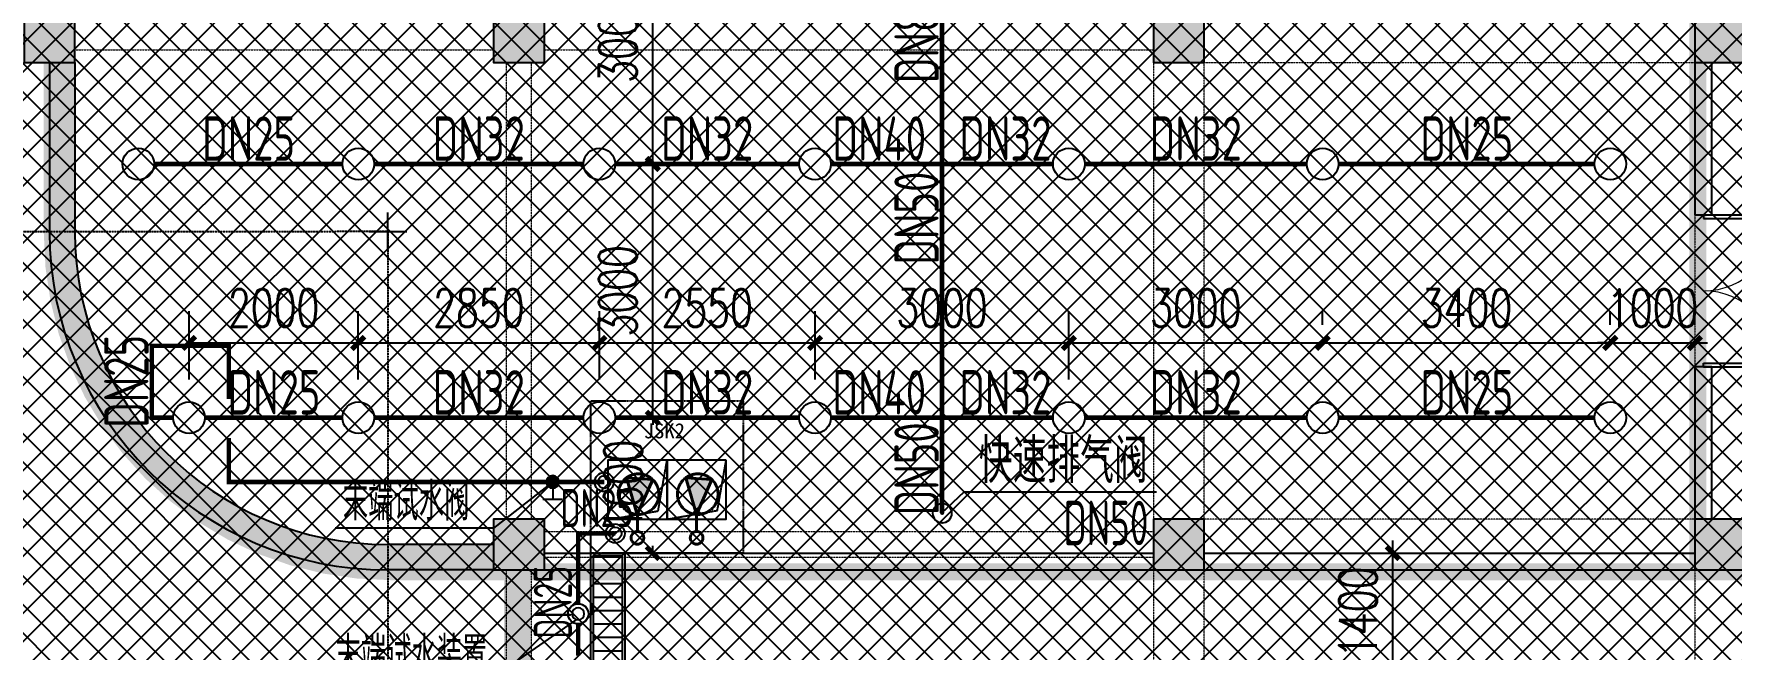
# Model space of a CAD drawing. Extents: x 6824721 to 16538177, y 2478193 to 6665639.
# Drawn here: x 8702831 to 8722892, y 2743466 to 2750739 of the extents above; entities that cross this region are included whole.
import ezdxf

# ---------------------------------------------------------------- set-up
doc = ezdxf.new("R2010")
doc.units = 0
doc.header["$LTSCALE"] = 10
doc.linetypes.add('DASH', pattern=[0.35, 0.25, -0.1])
doc.linetypes.add('排水', pattern=[1.1, 1, -0.1])
for name, color, linetype in [('0-wo', 8, 'Continuous'), ('0-绿', 3, 'Continuous'), ('03小品', 2, 'Continuous'), ('PUB_HATCH', 8, 'Continuous'), ('S-梁-虚线', 4, 'DASH'), ('W-DIM_喷淋', 3, 'Continuous'), ('W-EQUIP_喷头', 7, 'Continuous'), ('W-PIPE-喷淋中', 6, 'Continuous'), ('W-TEXT_喷淋', 7, 'Continuous'), ('W-TWT_DIM', 3, 'Continuous'), ('W-TWT_LEAD', 3, 'Continuous'), ('W-VALVE_喷淋', 7, 'Continuous'), ('W-VALVE_废水', 7, 'Continuous'), ('WALL', 9, 'Continuous'), ('集水坑', 4, 'Continuous')]:
    doc.layers.add(name, color=color, linetype=linetype)
doc.layers.add('GPS-污水', color=2, linetype='排水', lineweight=40)
doc.layers.add('钢梁', color=141, linetype='Continuous', lineweight=18)
doc.styles.add('8B2_02', font='tssdeng.shx', dxfattribs={"width": 0.7, "bigfont": 'TSSDCHN.shx'})
doc.styles.add('_TCH_DIM_T3', font='SIMPLEX', dxfattribs={"width": 0.7058823529411765, "bigfont": 'GBCBIG'})
doc.styles.add('_TWT_PIPEDN', font='TSSDENG', dxfattribs={"width": 0.8, "height": 3.5, "bigfont": 'TSSDCHN'})
doc.styles.add('_TWT_SERIAL', font='TSSDENG', dxfattribs={"width": 0.8, "height": 3.5, "bigfont": 'TSSDCHN'})
doc.styles.get("Standard").update_dxf_attribs({"font": 'TSSDENG.shx', "width": 0.7, "bigfont": 'TSSDCHN.shx'})
doc.styles.add('黑体', font='simhei.ttf', dxfattribs={"width": 0.65})
doc.dimstyles.new('_TWT_ARCH&&150', dxfattribs={"dimtxt": 446.25, "dimasz": 150, "dimexe": 375, "dimexo": 450, "dimgap": 189.375, "dimtad": 1, "dimdec": 0, "dimzin": 0, "dimdsep": 46, "dimtxsty": '_TCH_DIM_T3', "dimblk": 'ARCHTICK', "dimcen": 0.09, "dimclrt": 7, "dimazin": 2, "dimtfac": 1, "dimtdec": 0, "dimtix": 1, "dimtmove": 2, "dimatfit": 3, "dimfxl": 0, "dimtolj": 1, "dimtzin": 0, "dimarcsym": 0})

# ---------------------------------------------------------------- blocks, each defined once
blk = doc.blocks.new('_FZH')
blk.add_lwpolyline([(-0.5, -0.5), (0.5, -0.5), (0.5, 0.5), (-0.5, 0.5)], close=True)
at = {"layer": 'PUB_HATCH'}
blk.add_solid([(-0.5, -0.5), (0.5, -0.5), (-0.5, 0.5), (0.5, 0.5)], dxfattribs=at)
blk = doc.blocks.new('$DorLib2D$00000002')
for p, q in [((-0.5, -5.684341886080802e-17), (-0.5000000000000007, 0.4875)), ((-0.4750000000000007, 0.4875), (-0.5000000000000007, 0.4875)), ((-0.475, -2.842170943040401e-17), (-0.4750000000000007, 0.4875)), ((0.475, -2.842170943040401e-17), (0.4750000000000007, 0.4875)), ((0.4750000000000007, 0.4875), (0.5000000000000007, 0.4875)), ((0.5, -5.684341886080802e-17), (0.5000000000000007, 0.4875)), ((-0.5, -5.684341886080802e-17), (-0.475, -2.842170943040401e-17)), ((0.5, -5.684341886080802e-17), (0.475, -2.842170943040401e-17))]:
    blk.add_line(p, q)
at = {"lineweight": 13}
for centre, start, end in [((-0.4875, -4.263256414560601e-17), 0, 88.53071641864632), ((0.4875, -4.263256414560601e-17), 91.4692835813537, 180)]:
    blk.add_arc(centre, 0.4875, start, end, dxfattribs=at)
blk = doc.blocks.new('$DorLib2D$00000213')
at = {"color": 0, "linetype": 'DASH', "const_width": 0.02}
blk.add_lwpolyline([(0.5, 3.552713678800501e-15), (-0.5, 3.552713678800501e-15)], dxfattribs=at)
blk = doc.blocks.new('$SB01_1')
h = blk.add_hatch(color=256)
h.dxf.hatch_style = 1
h.paths.add_polyline_path([(-0.3812676638073071, -0.3234732887503924), (0.4999999999998863, 0), (-0.3812676638073071, 0.3234732887503924)])
h.paths.add_polyline_path([(-0.0001048387097739578, -8.064516123340582e-06), (0.002330645161237044, -8.064516123340582e-06), (0.002330645161237044, 0.001008064516099694), (-0.0001048387097739578, 0.001008064516099694)], flags=24)
h.paths.add_polyline_path([(-0.0001370967742673201, -0.001674731182674805), (0.002620967741847835, -0.001674731182674805), (0.002620967741847835, -0.0006586021504517703), (-0.0001370967742673201, -0.0006586021504517703)], flags=24)
h.paths.add_polyline_path([(-0.0001693548388175259, -0.003341397849681016), (0.002653225806398041, -0.003341397849681016), (0.002653225806398041, -0.002325268817230608), (-0.0001693548388175259, -0.002325268817230608)], flags=24)
for p, q in [((0.4999999999998863, 0), (-0.3812676638073071, 0.3234732887503924)), ((-0.3812676638073071, 0.3234732887503924), (-0.3812676638073071, -0.3234732887503924)), ((0.4999999999998863, 0), (-0.3812676638073071, -0.3234732887503924))]:
    blk.add_line(p, q)
blk.add_circle((-1.13686837721616e-13, 0), 0.5)
at = {"flags": 1}
for tag, p in [('UNIT', (-1.13686837721616e-13, 0)), ('SPEC', (-1.13686837721616e-13, -0.001666666666551464)), ('WHAT', (-1.13686837721616e-13, -0.003333333333330302))]:
    blk.add_attdef(tag, p, '', height=0.001, dxfattribs=at)
blk = doc.blocks.new('42pk')
at = {"layer": '03小品'}
h = blk.add_hatch(dxfattribs=at)
h.set_pattern_fill('ANSI31', color=8, scale=100, angle=494.9999999999999, style=0)
h.set_pattern_definition([(180, (-355804.5326066947, 3729442.733768995), (-9.646422099942684e-14, -158.75), [])])
h.paths.add_polyline_path([(410971.3867365143, 636504.761324188), (411311.3865617666, 636504.7613247798), (411311.3865621107, 644344.761325259), (410971.3865187669, 644344.7613231142)])
at = {"layer": '03小品', "color": 8}
blk.add_lwpolyline([(411341.3865187631, 642841.7482652422), (411341.3866274703, 636474.761324188), (410941.3866274703, 636474.761324188), (410941.3865187687, 644374.7613241866), (411341.3865187687, 644374.7613241866), (411341.3865187631, 642841.7482652422)], dxfattribs=at)
blk.add_lwpolyline([(411311.3865187612, 642841.7482652422), (411311.3866274685, 636504.761324188), (410971.3866274685, 636504.761324188), (410971.3865187669, 644344.7613241866), (411311.3865187669, 644344.7613241866)], close=True, dxfattribs=at)
at = {"layer": 'GPS-污水', "color": 8, "linetype": '排水'}
for p, q in [((411491.3865187707, 644629.6174462477), (411491.3865187707, 644831.394745575)), ((412191.3865187707, 644629.6174462477), (412191.3865187707, 644831.394745575))]:
    blk.add_line(p, q, dxfattribs=at)
for centre in [(411491.3865187707, 644554.6174462477), (412191.3865187707, 644554.6174462477)]:
    blk.add_circle(centre, 75, dxfattribs=at)
at = {"layer": '集水坑', "color": 8, "linetype": 'DASH', "ltscale": 0.5}
blk.add_lwpolyline([(410941.3865187707, 646174.6174462477), (412741.3865187707, 646174.6174462477), (412741.3865187707, 644374.6174462477), (410941.3865187707, 644374.6174462477)], close=True, dxfattribs=at)
at = {"layer": '集水坑', "color": 8, "linetype": 'Continuous', "ltscale": 0.5}
for points in [[(411841.3865187707, 645474.6174462473), (411141.3865187707, 645474.6174462468), (411141.3865187716, 644774.6174462468), (411841.3865187707, 644774.6174462473)], [(412541.3865187698, 645474.6174462482), (411841.3865187698, 645474.6174462477), (411841.3865187707, 644774.6174462477), (412541.3865187698, 644774.6174462482)]]:
    blk.add_lwpolyline(points, close=True, dxfattribs=at)
at = {"layer": '集水坑', "color": 8, "linetype": 'DASH', "ltscale": 0.5}
for points in [[(411141.3865187716, 644768.5857539652), (411737.1989681598, 644872.7733045745), (411841.3865187707, 645468.5857539657)], [(411841.3865187707, 644774.6174462477), (412437.1989681589, 644878.8049968571), (412541.3865187698, 645474.6174462482)]]:
    blk.add_lwpolyline(points, dxfattribs=at)
at = {"layer": 'GPS-污水', "color": 8, "linetype": '排水', "xscale": -480.0000000000002, "yscale": 480.0000000000002, "zscale": 480.0000000000002, "rotation": 86.25353747292927}
for p in [(411504.8833988848, 645070.8818558322, 0.02863582927995084), (412204.8833988848, 645070.8818558322, 0.02863582927995084)]:
    blk.add_blockref('$SB01_1', p, dxfattribs=at)
at = {"layer": '0-绿', "color": 8, "linetype": 'DASH', "style": '黑体'}
blk.add_text('JSK2', height=179.2, dxfattribs=at).set_placement((411566.1954389109, 645730.561352361, -2.174042054623494e-06))
blk = doc.blocks.new('jkytk')
at = {"layer": 'WALL', "color": 1, "const_width": 200}
blk.add_lwpolyline([(8417163.807507895, 2796726.513839816), (8417163.807507895, 2780576.513839814), (8413213.80755084, 2780576.513839814), (8413213.80755084, 2783126.513839809), (8411313.811280185, 2783126.514240887), (8411313.811280182, 2765426.513839815), (8417113.807543818, 2765426.513839814), (8417113.807543818, 2753026.51383886), (8434038.807554757, 2753026.513837449), (8434013.807543227, 2802401.513839754), (8425838.807507921, 2802401.513854845), (8425838.807507921, 2801651.513839755), (8417163.807507895, 2801651.513839755), (8417163.807507895, 2796726.513839816)], dxfattribs=at)
blk.add_lwpolyline([(8466188.807509186, 2792334.297433171), (8461188.807517776, 2792326.513839876), (8461188.807517776, 2792326.513839884), (8434038.807561792, 2792326.51383789), (8434038.807572218, 2753026.513839531), (8434038.807554757, 2753026.513837449), (8434038.807554757, 2759126.513837794), (8434038.807554757, 2759126.513837622), (8434038.807554757, 2753026.513837622), (8403213.807553735, 2753026.513839876), (8403213.807553736, 2744026.513839876), (8403213.807553736, 2744026.513839876), (8403213.80755381, 2739326.513840058), (8479774.338823099, 2739326.513840049), (8512895.585664434, 2775811.385088923), (8504549.189618194, 2783326.51384427), (8498890.686447557, 2783327.863057261), (8498890.677360602, 2792315.485375239), (8482775.65231474, 2792341.776199255), (8482775.643542882, 2801321.513840899), (8466188.807507016, 2801321.513840899)], close=True, dxfattribs=at)
blk.add_lwpolyline([(8417163.807507895, 2796726.513310171), (8397663.74006874, 2796726.410029158), (8397663.808499215, 2757023.697714331, 0.4140073722722986), (8401663.807520198, 2753026.513839814, -1.537509920060692e-09), (8417113.807543816, 2753026.513839817), (8417113.807543818, 2765426.513839814), (8411313.807543816, 2765426.513839815), (8411313.811280185, 2783126.513839809), (8413213.80755084, 2783126.513839809), (8413213.80755084, 2780576.513839814), (8417163.807507895, 2780576.513839814), (8417163.807507895, 2796726.513310171)], format="xyb", dxfattribs=at)
blk = doc.blocks.new('LIANGMOBAN')
at = {"layer": 'S-梁-虚线', "color": 8, "lineweight": 18}
for p, q in [((1833841.351028987, 36578.46592680879), (1838791.351028987, 36578.46592680879)), ((1839391.351028987, 36578.46592680879), (1846591.351028987, 36578.46592680879)), ((1838941.351031133, 36428.46592680879), (1838941.351062038, 31028.46588216898)), ((1839241.351061179, 31028.46588216898), (1839241.351030275, 36428.46592680879)), ((1846591.351028987, 36428.46592680879), (1846591.351028987, 31028.46592680867)), ((1847191.351028987, 31028.46592680867), (1847191.351028987, 36428.46592680879)), ((1847191.351028987, 36428.46592680879), (1852991.351028987, 36428.46592680879)), ((1852991.351028987, 36428.46592680879), (1852991.351028987, 31028.46592680867)), ((1852991.351028987, 31028.46592680866), (1847191.351028987, 31028.46592680866)), ((1846591.35102727, 30878.46592466252), (1839391.351063325, 30878.46588345665)), ((1839391.351063326, 30578.46588431511), (1846591.351030704, 30578.46592552098)), ((1838941.351099383, 30428.46588216898), (1838941.351099383, 22028.46592656351)), ((1839241.351099383, 22028.46592656351), (1839241.351099383, 30428.46588216898)), ((1846591.351028987, 30428.46592680866), (1846591.351028987, 22028.46592680877)), ((1847191.351028987, 22028.46592680877), (1847191.351028987, 30428.46592680866)), ((1847191.351028987, 30428.46592680866), (1852991.351028987, 30428.46592680866)), ((1852991.351028987, 30428.46592680866), (1852991.351028987, 22028.46592680877))]:
    blk.add_line(p, q, dxfattribs=at)
blk = doc.blocks.new('_ArchTick')
at = {"color": 0, "linetype": 'ByBlock', "const_width": 0.4}
blk.add_lwpolyline([(-0.5, -0.5), (0.5, 0.5)], dxfattribs=at)
blk = doc.blocks.new('*D873')
at = {"layer": 'Defpoints', "color": 0, "transparency": 16777216}
for p in [(8709664.084001329, 2746201.476989287), (8710145.159291476, 2746201.476989287), (8709664.084001329, 2744601.47698929)]:
    blk.add_point(p, dxfattribs=at)
at = {"layer": 'W-TWT_DIM', "color": 0, "lineweight": -2, "transparency": 16777216}
for p, q in [((8710114.084001329, 2746201.476989287), (8710520.159291476, 2746201.476989287)), ((8710145.159291476, 2746201.476989287), (8710145.159291476, 2746115.851989287)), ((8710114.084001329, 2744601.47698929), (8710520.159291476, 2744601.47698929)), ((8710145.159291476, 2744601.47698929), (8710145.159291476, 2744687.101989287))]:
    blk.add_line(p, q, dxfattribs=at)
at = {"layer": 'W-TWT_DIM', "color": 0, "lineweight": -2, "transparency": 16777216, "xscale": 150, "yscale": 150, "zscale": 150}
for p, rotation in [((8710145.159291476, 2746201.476989287), 90), ((8710145.159291476, 2744601.47698929), 270)]:
    blk.add_blockref('_ArchTick', p, dxfattribs=dict(at, rotation=rotation))
at = {"layer": 'W-TWT_DIM', "color": 7, "transparency": 16777216, "insert": (8709795.71893965, 2745401.476989289), "char_height": 446.25, "attachment_point": 5, "rotation": 90, "style": '_TCH_DIM_T3'}
blk.add_mtext('\\A1;1600', dxfattribs=at)
blk = doc.blocks.new('*D874')
at = {"layer": 'Defpoints', "color": 0, "transparency": 16777216}
for p in [(8709664.084001329, 2749201.476989346), (8710145.159291476, 2749201.476989346), (8709664.084001329, 2746201.476989287)]:
    blk.add_point(p, dxfattribs=at)
at = {"layer": 'W-TWT_DIM', "color": 0, "lineweight": -2, "transparency": 16777216}
for p, q in [((8710114.084001329, 2749201.476989346), (8710520.159291476, 2749201.476989346)), ((8710145.159291476, 2746201.476989287), (8710145.159291476, 2749201.476989346)), ((8710114.084001329, 2746201.476989287), (8710520.159291476, 2746201.476989287))]:
    blk.add_line(p, q, dxfattribs=at)
at = {"layer": 'W-TWT_DIM', "color": 0, "lineweight": -2, "transparency": 16777216, "xscale": 150, "yscale": 150, "zscale": 150}
for p, rotation in [((8710145.159291476, 2749201.476989346), 90), ((8710145.159291476, 2746201.476989287), 270)]:
    blk.add_blockref('_ArchTick', p, dxfattribs=dict(at, rotation=rotation))
at = {"layer": 'W-TWT_DIM', "color": 7, "transparency": 16777216, "insert": (8709732.659291476, 2747701.476989318), "char_height": 446.25, "attachment_point": 5, "rotation": 90, "style": '_TCH_DIM_T3'}
blk.add_mtext('\\A1;3000', dxfattribs=at)
blk = doc.blocks.new('*D875')
at = {"layer": 'Defpoints', "color": 0, "transparency": 16777216}
for p in [(8709664.084001329, 2752201.476989324), (8710145.159291476, 2752201.476989324), (8709664.084001329, 2749201.476989346)]:
    blk.add_point(p, dxfattribs=at)
at = {"layer": 'W-TWT_DIM', "color": 0, "lineweight": -2, "transparency": 16777216}
for p, q in [((8710114.084001329, 2752201.476989324), (8710520.159291476, 2752201.476989324)), ((8710145.159291476, 2749201.476989346), (8710145.159291476, 2752201.476989324)), ((8710114.084001329, 2749201.476989346), (8710520.159291476, 2749201.476989346))]:
    blk.add_line(p, q, dxfattribs=at)
at = {"layer": 'W-TWT_DIM', "color": 0, "lineweight": -2, "transparency": 16777216, "xscale": 150, "yscale": 150, "zscale": 150}
for p, rotation in [((8710145.159291476, 2752201.476989324), 90), ((8710145.159291476, 2749201.476989346), 270)]:
    blk.add_blockref('_ArchTick', p, dxfattribs=dict(at, rotation=rotation))
at = {"layer": 'W-TWT_DIM', "color": 7, "transparency": 16777216, "insert": (8709732.659291476, 2750701.476989336), "char_height": 446.25, "attachment_point": 5, "rotation": 90, "style": '_TCH_DIM_T3'}
blk.add_mtext('\\A1;3000', dxfattribs=at)
blk = doc.blocks.new('*D1401')
at = {"layer": 'Defpoints', "color": 0, "transparency": 16777216}
for p in [(8718064.084001329, 2747085.340522639), (8715064.084001431, 2746847.806423008), (8718064.084001329, 2746847.806423008)]:
    blk.add_point(p, dxfattribs=at)
at = {"layer": 'W-TWT_DIM', "color": 0, "lineweight": -2, "transparency": 16777216}
for p, q in [((8715064.084001431, 2747297.806423008), (8715064.084001431, 2747460.340522639)), ((8718064.084001329, 2747297.806423008), (8718064.084001329, 2747460.340522639)), ((8715064.084001431, 2747085.340522639), (8718064.084001329, 2747085.340522639))]:
    blk.add_line(p, q, dxfattribs=at)
at = {"layer": 'W-TWT_DIM', "color": 0, "lineweight": -2, "transparency": 16777216, "xscale": 150, "yscale": 150, "zscale": 150, "rotation": 180}
blk.add_blockref('_ArchTick', (8715064.084001431, 2747085.340522639), dxfattribs=at)
at = {"layer": 'W-TWT_DIM', "color": 0, "lineweight": -2, "transparency": 16777216, "xscale": 150, "yscale": 150, "zscale": 150}
blk.add_blockref('_ArchTick', (8718064.084001329, 2747085.340522639), dxfattribs=at)
at = {"layer": 'W-TWT_DIM', "color": 7, "transparency": 16777216, "insert": (8716564.084001381, 2747497.840522639), "char_height": 446.25, "attachment_point": 5, "style": '_TCH_DIM_T3'}
blk.add_mtext('\\A1;3000', dxfattribs=at)
blk = doc.blocks.new('*D1402')
at = {"layer": 'Defpoints', "color": 0, "transparency": 16777216}
for p in [(8721464.084001511, 2747085.34052264), (8718064.084001329, 2746847.806423008), (8721464.084001511, 2746847.806423008)]:
    blk.add_point(p, dxfattribs=at)
at = {"layer": 'W-TWT_DIM', "color": 0, "lineweight": -2, "transparency": 16777216}
for p, q in [((8718064.084001329, 2747297.806423008), (8718064.084001329, 2747460.34052264)), ((8721464.084001511, 2747297.806423008), (8721464.084001511, 2747460.34052264)), ((8718064.084001329, 2747085.34052264), (8721464.084001511, 2747085.34052264))]:
    blk.add_line(p, q, dxfattribs=at)
at = {"layer": 'W-TWT_DIM', "color": 0, "lineweight": -2, "transparency": 16777216, "xscale": 150, "yscale": 150, "zscale": 150, "rotation": 180}
blk.add_blockref('_ArchTick', (8718064.084001329, 2747085.34052264), dxfattribs=at)
at = {"layer": 'W-TWT_DIM', "color": 0, "lineweight": -2, "transparency": 16777216, "xscale": 150, "yscale": 150, "zscale": 150}
blk.add_blockref('_ArchTick', (8721464.084001511, 2747085.34052264), dxfattribs=at)
at = {"layer": 'W-TWT_DIM', "color": 7, "transparency": 16777216, "insert": (8719764.08400142, 2747497.84052264), "char_height": 446.25, "attachment_point": 5, "style": '_TCH_DIM_T3'}
blk.add_mtext('\\A1;3400', dxfattribs=at)
blk = doc.blocks.new('*D1403')
at = {"layer": 'Defpoints', "color": 0, "transparency": 16777216}
for p in [(8722464.084001422, 2747085.34052264), (8721464.084001511, 2746847.806423008), (8722464.084001422, 2746847.806423008)]:
    blk.add_point(p, dxfattribs=at)
at = {"layer": 'W-TWT_DIM', "color": 0, "lineweight": -2, "transparency": 16777216}
for p, q in [((8721464.084001511, 2747297.806423008), (8721464.084001511, 2747460.34052264)), ((8722464.084001422, 2747297.806423008), (8722464.084001422, 2747460.34052264)), ((8721464.084001511, 2747085.34052264), (8721314.084001511, 2747085.34052264)), ((8721464.084001511, 2747085.34052264), (8722464.084001422, 2747085.34052264)), ((8722464.084001422, 2747085.34052264), (8722614.084001422, 2747085.34052264))]:
    blk.add_line(p, q, dxfattribs=at)
at = {"layer": 'W-TWT_DIM', "color": 0, "lineweight": -2, "transparency": 16777216, "xscale": 150, "yscale": 150, "zscale": 150}
blk.add_blockref('_ArchTick', (8721464.084001511, 2747085.34052264), dxfattribs=at)
at = {"layer": 'W-TWT_DIM', "color": 0, "lineweight": -2, "transparency": 16777216, "xscale": 150, "yscale": 150, "zscale": 150, "rotation": 180}
blk.add_blockref('_ArchTick', (8722464.084001422, 2747085.34052264), dxfattribs=at)
at = {"layer": 'W-TWT_DIM', "color": 7, "transparency": 16777216, "insert": (8721964.084001467, 2747497.84052264), "char_height": 446.25, "attachment_point": 5, "style": '_TCH_DIM_T3'}
blk.add_mtext('\\A1;1000', dxfattribs=at)
blk = doc.blocks.new('*D1404')
at = {"layer": 'Defpoints', "color": 0, "transparency": 16777216}
for p in [(8706664.084001388, 2747085.340522638), (8704664.08400139, 2746201.476989287), (8706664.084001388, 2746201.476989288)]:
    blk.add_point(p, dxfattribs=at)
at = {"layer": 'W-TWT_DIM', "color": 0, "lineweight": -2, "transparency": 16777216}
for p, q in [((8704664.08400139, 2746651.476989287), (8704664.08400139, 2747460.340522638)), ((8706664.084001388, 2746651.476989288), (8706664.084001388, 2747460.340522638)), ((8704664.08400139, 2747085.340522638), (8706664.084001388, 2747085.340522638))]:
    blk.add_line(p, q, dxfattribs=at)
at = {"layer": 'W-TWT_DIM', "color": 0, "lineweight": -2, "transparency": 16777216, "xscale": 150, "yscale": 150, "zscale": 150, "rotation": 180}
blk.add_blockref('_ArchTick', (8704664.08400139, 2747085.340522638), dxfattribs=at)
at = {"layer": 'W-TWT_DIM', "color": 0, "lineweight": -2, "transparency": 16777216, "xscale": 150, "yscale": 150, "zscale": 150}
blk.add_blockref('_ArchTick', (8706664.084001388, 2747085.340522638), dxfattribs=at)
at = {"layer": 'W-TWT_DIM', "color": 7, "transparency": 16777216, "insert": (8705664.084001388, 2747497.840522638), "char_height": 446.25, "attachment_point": 5, "style": '_TCH_DIM_T3'}
blk.add_mtext('\\A1;2000', dxfattribs=at)
blk = doc.blocks.new('*D1405')
at = {"layer": 'Defpoints', "color": 0, "transparency": 16777216}
for p in [(8709514.084001424, 2747085.340522638), (8706664.084001388, 2746201.476989288), (8709514.084001424, 2746201.476989288)]:
    blk.add_point(p, dxfattribs=at)
at = {"layer": 'W-TWT_DIM', "color": 0, "lineweight": -2, "transparency": 16777216}
for p, q in [((8706664.084001388, 2746651.476989288), (8706664.084001388, 2747460.340522638)), ((8709514.084001424, 2746651.476989288), (8709514.084001424, 2747460.340522638)), ((8706664.084001388, 2747085.340522638), (8709514.084001424, 2747085.340522638))]:
    blk.add_line(p, q, dxfattribs=at)
at = {"layer": 'W-TWT_DIM', "color": 0, "lineweight": -2, "transparency": 16777216, "xscale": 150, "yscale": 150, "zscale": 150, "rotation": 180}
blk.add_blockref('_ArchTick', (8706664.084001388, 2747085.340522638), dxfattribs=at)
at = {"layer": 'W-TWT_DIM', "color": 0, "lineweight": -2, "transparency": 16777216, "xscale": 150, "yscale": 150, "zscale": 150}
blk.add_blockref('_ArchTick', (8709514.084001424, 2747085.340522638), dxfattribs=at)
at = {"layer": 'W-TWT_DIM', "color": 7, "transparency": 16777216, "insert": (8708089.084001407, 2747497.840522638), "char_height": 446.25, "attachment_point": 5, "style": '_TCH_DIM_T3'}
blk.add_mtext('\\A1;2850', dxfattribs=at)
blk = doc.blocks.new('*D1406')
at = {"layer": 'Defpoints', "color": 0, "transparency": 16777216}
for p in [(8712064.08400142, 2747085.340522639), (8709514.084001424, 2746201.476989288), (8712064.08400142, 2746201.476989289)]:
    blk.add_point(p, dxfattribs=at)
at = {"layer": 'W-TWT_DIM', "color": 0, "lineweight": -2, "transparency": 16777216}
for p, q in [((8709514.084001424, 2746651.476989288), (8709514.084001424, 2747460.340522639)), ((8712064.08400142, 2746651.476989289), (8712064.08400142, 2747460.340522639)), ((8709514.084001424, 2747085.340522639), (8712064.08400142, 2747085.340522639))]:
    blk.add_line(p, q, dxfattribs=at)
at = {"layer": 'W-TWT_DIM', "color": 0, "lineweight": -2, "transparency": 16777216, "xscale": 150, "yscale": 150, "zscale": 150, "rotation": 180}
blk.add_blockref('_ArchTick', (8709514.084001424, 2747085.340522639), dxfattribs=at)
at = {"layer": 'W-TWT_DIM', "color": 0, "lineweight": -2, "transparency": 16777216, "xscale": 150, "yscale": 150, "zscale": 150}
blk.add_blockref('_ArchTick', (8712064.08400142, 2747085.340522639), dxfattribs=at)
at = {"layer": 'W-TWT_DIM', "color": 7, "transparency": 16777216, "insert": (8710789.084001422, 2747497.840522639), "char_height": 446.25, "attachment_point": 5, "style": '_TCH_DIM_T3'}
blk.add_mtext('\\A1;2550', dxfattribs=at)
blk = doc.blocks.new('*D1407')
at = {"layer": 'Defpoints', "color": 0, "transparency": 16777216}
for p in [(8715064.084001431, 2747085.340522639), (8712064.08400142, 2746201.476989289), (8715064.084001431, 2746201.47698929)]:
    blk.add_point(p, dxfattribs=at)
at = {"layer": 'W-TWT_DIM', "color": 0, "lineweight": -2, "transparency": 16777216}
for p, q in [((8712064.08400142, 2746651.476989289), (8712064.08400142, 2747460.340522639)), ((8715064.084001431, 2746651.47698929), (8715064.084001431, 2747460.340522639)), ((8712064.08400142, 2747085.340522639), (8715064.084001431, 2747085.340522639))]:
    blk.add_line(p, q, dxfattribs=at)
at = {"layer": 'W-TWT_DIM', "color": 0, "lineweight": -2, "transparency": 16777216, "xscale": 150, "yscale": 150, "zscale": 150, "rotation": 180}
blk.add_blockref('_ArchTick', (8712064.08400142, 2747085.340522639), dxfattribs=at)
at = {"layer": 'W-TWT_DIM', "color": 0, "lineweight": -2, "transparency": 16777216, "xscale": 150, "yscale": 150, "zscale": 150}
blk.add_blockref('_ArchTick', (8715064.084001431, 2747085.340522639), dxfattribs=at)
at = {"layer": 'W-TWT_DIM', "color": 7, "transparency": 16777216, "insert": (8713564.084001426, 2747497.840522639), "char_height": 446.25, "attachment_point": 5, "style": '_TCH_DIM_T3'}
blk.add_mtext('\\A1;3000', dxfattribs=at)
blk = doc.blocks.new('*D1467')
at = {"layer": 'Defpoints', "color": 0, "transparency": 16777216}
for p in [(8718255.654627535, 2744601.476917724), (8718894.451176763, 2744601.476917724), (8718255.654627535, 2743201.476989345)]:
    blk.add_point(p, dxfattribs=at)
at = {"layer": 'W-TWT_DIM', "color": 0, "lineweight": -2, "transparency": 16777216}
for p, q in [((8718894.451176763, 2744601.476917724), (8718894.451176763, 2744751.476917724)), ((8718705.654627535, 2744601.476917724), (8719269.451176763, 2744601.476917724)), ((8718894.451176763, 2743201.476989345), (8718894.451176763, 2744601.476917724)), ((8718705.654627535, 2743201.476989345), (8719269.451176763, 2743201.476989345)), ((8718894.451176763, 2743201.476989345), (8718894.451176763, 2743051.476989345))]:
    blk.add_line(p, q, dxfattribs=at)
at = {"layer": 'W-TWT_DIM', "color": 0, "lineweight": -2, "transparency": 16777216, "xscale": 150, "yscale": 150, "zscale": 150}
for p, rotation in [((8718894.451176763, 2744601.476917724), 270), ((8718894.451176763, 2743201.476989345), 90)]:
    blk.add_blockref('_ArchTick', p, dxfattribs=dict(at, rotation=rotation))
at = {"layer": 'W-TWT_DIM', "color": 7, "transparency": 16777216, "insert": (8718481.951176763, 2743901.476953536), "char_height": 446.25, "attachment_point": 5, "rotation": 90, "style": '_TCH_DIM_T3'}
blk.add_mtext('\\A1;1400', dxfattribs=at)
blk = doc.blocks.new('$TwtSys$00000125')
blk.add_circle((0, 0, 1e-08), 1)
blk = doc.blocks.new('*X173')
at = {"color": 0}
for p, q in [((67764.91461955031, 41336.79867270311), (67838.15627530526, 41410.04032845804)), ((67846.24639989939, 41260.32993718488), (67765.16393837144, 41341.41239871283)), ((67827.86761093223, 41261.03105662239), (67765.86505780894, 41323.03360974567)), ((67766.31683968609, 41320.52322330922), (67854.43172469914, 41408.63810832227)), ((67861.12569166771, 41263.12831494623), (67767.96231613279, 41356.29169048114)), ((67768.51269592793, 41358.07441861039), (67816.88052939797, 41406.44225208042)), ((67770.37889283132, 41306.90760692478), (67868.04734108358, 41404.57605517704)), ((67873.7799207103, 41268.15175543331), (67772.98575661988, 41368.94591952373)), ((67776.35809665434, 41295.20914121813), (67879.74580679023, 41398.59685135402)), ((67799.08719693635, 41272.13380108859), (67776.96780227515, 41294.2531957498)), ((67884.69669722293, 41274.91264845033), (67779.74664963689, 41379.86269603638)), ((67783.942907799, 41285.11628283314), (67889.83866517522, 41391.01204020935)), ((67894.08069647699, 41283.20631872593), (67788.0403199125, 41389.24669529043)), ((67793.01860662164, 41276.51431212611), (67898.44063588225, 41381.93634138671)), ((67901.98007460662, 41292.98461012597), (67797.81861131253, 41397.14607342006)), ((67803.60597698425, 41269.42401295906), (67905.5309350493, 41371.3489710241)), ((67908.31049714057, 41304.33185712168), (67809.16585830825, 41403.47649595401)), ((67815.87154134053, 41264.01190778567), (67910.94304022269, 41359.08340666784)), ((67912.81170156416, 41317.50832222775), (67822.34232341431, 41407.9777003776)), ((67830.22386143907, 41260.68655835454), (67914.26838965382, 41344.7310865693)), ((67914.86957710063, 41333.12811622096), (67837.96211740751, 41410.03557591407)), ((67847.68071078378, 41260.46573816959), (67914.48920983876, 41327.27423722458)), ((67912.73106428656, 41352.94429856468), (67857.77829975124, 41407.8970631)), ((67872.32927626256, 41267.43663411872), (67907.51831388964, 41302.62567174579))]:
    blk.add_line(p, q, dxfattribs=at)
blk = doc.blocks.new('$VALVE$00000374')
at = {"elevation": 1e-08}
blk.add_lwpolyline([(-63.21242424242519, 0, 0.9999999999999999), (63.21242424242519, 0, 0.9999999999999999), (-63.21242424242519, 0, 1.063538091272939)], format="xyb", dxfattribs=at)
at = {"color": 7}
for radius in [6.637304545454545, 4.977978409090909]:
    blk.add_circle((0, -1.818989403545856e-12, 1e-08), radius, dxfattribs=at)
for p in [(-63.21242424242519, 0, 1e-08), (63.21242424242519, 0, 1e-08)]:
    blk.add_point(p)
at = {"color": 7, "xscale": 0.0637181236379547, "yscale": 0.0637181236379547, "zscale": 0.0637181236379547}
blk.add_blockref('*X173', (-4322.571009437394, -2633.771435403703, 1e-08), dxfattribs=at)
blk = doc.blocks.new('$VALVE$00000524')
for p in [(75.14125524141855, 110.7007069327265), (0, 80)]:
    blk.add_line(p, (0, 110.7007069327265))
blk.add_lwpolyline([(-80, 0, 0.9999999999999999), (80, 0, 0.9999999999999999), (-80, 0, 0.3761848771640919)], format="xyb")
blk.add_circle((0, 0), 48.00000000000021)
for p in [(-80, 0), (80, 0)]:
    blk.add_point(p)
blk = doc.blocks.new('$VALVE$00000497')
for p, q in [((77.84599647394498, 138.1702899510274), (-77.84599647394498, 138.1702899510274)), ((0, 49.99999999000283), (0, 138.1702899510274))]:
    blk.add_line(p, q)
at = {"const_width": 49.6031746031746}
blk.add_lwpolyline([(24.80158730159019, 0, 1), (-24.80158730159019, 0, 1)], format="xyb", close=True, dxfattribs=at)
blk.add_circle((0, 0), 49.99999999)

msp = doc.modelspace()

# ---------------------------------------------------------------- hatches: boundary and pattern name
h = msp.add_hatch()
h.set_pattern_fill('ANSI37', color=8, scale=150)
h.set_pattern_definition([(45, (8303016.857359398, 2710265.207206771), (-168.3798022700466, 168.3798022700466), []), (135, (8303016.857359398, 2710265.207206771), (-168.3798022700466, -168.3798022700466), [])])
h.paths.add_polyline_path([(8824414.083965503, 2949451.476917264), (8824414.083965503, 2935151.476917724), (8842714.083965497, 2935151.476917723), (8842714.083965585, 2879526.476917732), (8827964.083965523, 2879526.476917591), (8827964.083965523, 2881476.476917665), (8830839.083965492, 2881476.476917665), (8830939.083965497, 2886876.476917726), (8804334.57252969, 2886876.476917723), (8804142.250978343, 2820149.678677002), (8833564.083965512, 2820152.288581009), (8833564.083965512, 2817714.5064001), (8841204.796177777, 2810767.993920051), (8839163.947828345, 2808501.402202305), (8843102.615403116, 2804955.009988854), (8820829.19663577, 2780217.872359561), (8820829.19663577, 2770055.43181873), (8785124.615270717, 2730401.476917968), (8708264.084001422, 2730401.476917968), (8708264.084001426, 2736351.476917729), (8695014.0839655, 2750701.476917727), (8695014.085321514, 2775001.477452952), (8703014.08590224, 2775002.792210709), (8703014.085902242, 2949451.476917265), (8712039.341089182, 2949451.476917265)])
at = {"layer": '0-wo'}
for points in [[(8703314.083965499, 2750401.476917723), (8703014.083965499, 2750401.476917723), (8703014.083965499, 2748401.476917725), (8703314.083965499, 2748401.476917725)], [(8695314.083965499, 2748401.476917725), (8695014.083965499, 2748401.476917725, 0.4142135623730953), (8707014.083965499, 2736401.476917725), (8707014.083965499, 2736701.476917725, -0.4142135623730953)], [(8703314.083965499, 2748401.476917725), (8703014.083965499, 2748401.476917725, 0.414213562373094), (8707014.083965499, 2744401.476917725), (8707014.083965499, 2744701.476917725, -0.414213562373094)], [(8708264.084001422, 2744401.476917725), (8708264.084001422, 2744701.476917725), (8707014.083965499, 2744701.476917725), (8707014.083965499, 2744401.476917725)]]:
    msp.add_hatch(color=8, dxfattribs=at).paths.add_polyline_path(points)
at = {"layer": 'W-PIPE-喷淋中'}
for points in [[(8704223.54739623, 2747052.059930309), (8704197.29739413, 2747052.059931567), (8704197.297393346, 2747078.30993233)], [(8704223.54739623, 2747052.059930309), (8704223.54739413, 2747078.309931567), (8704197.297393346, 2747078.30993233)], [(8705133.480807679, 2747052.05993031), (8705133.480806228, 2747078.309931567), (8705159.730808541, 2747078.30993233)], [(8705133.480807679, 2747052.05993031), (8705159.730806228, 2747052.059931567), (8705159.730808541, 2747078.30993233)], [(8704223.54739623, 2746201.476985867), (8704223.54739413, 2746175.226989287), (8704197.297393346, 2746175.226985874)], [(8704223.54739623, 2746201.476985867), (8704197.29739413, 2746201.476989287), (8704197.297393346, 2746175.226985874)], [(8705133.480802981, 2745441.877823831), (8705107.230806228, 2745441.877824242), (8705107.230804276, 2745415.627824076)], [(8705133.480802981, 2745441.877823831), (8705133.480806228, 2745415.627824242), (8705107.230804276, 2745415.627824076)], [(8709264.083999284, 2744832.532513675), (8709237.834001426, 2744832.532509733), (8709237.834001912, 2744858.782505684)], [(8709264.083999284, 2744832.532513675), (8709264.08400083, 2744858.782512102), (8709237.834001912, 2744858.782505684)]]:
    msp.add_hatch(color=256, dxfattribs=at).paths.add_polyline_path(points)

# ---------------------------------------------------------------- linework, layer by layer
at = {"layer": '0-wo', "color": 8}
for p, q in [((8703014.083965499, 2750401.476917718), (8703014.083965499, 2748401.476917725)), ((8703314.083965499, 2750401.476917718), (8703314.083965499, 2748401.476917725)), ((8722464.084001422, 2750401.476917725), (8722464.08400142, 2748601.476917721)), ((8722664.08400142, 2748601.476917721), (8722664.084001418, 2750401.476917725)), ((8707014.082622312, 2748176.475720102), (8707014.082622312, 2748626.475720102)), ((8722464.08400142, 2748601.476917721), (8722664.08400142, 2748601.476917721)), ((8706789.082622312, 2748401.475720102), (8707239.082622312, 2748401.475720102)), ((8722664.08400142, 2746801.476917721), (8722464.08400142, 2746801.476917721)), ((8722464.08400142, 2746801.476917721), (8722464.08400142, 2745001.476917725)), ((8722664.08400142, 2745001.476917725), (8722664.08400142, 2746801.476917721)), ((8708264.084001426, 2744701.476917723), (8707014.083965499, 2744701.476917725)), ((8708864.08400142, 2744601.476917723), (8716064.084001426, 2744601.476917723)), ((8716664.08400142, 2744601.476917723), (8722464.08400142, 2744601.476917724)), ((8708264.084001426, 2744401.476917724), (8707014.083965499, 2744401.476917725)), ((8708864.08400142, 2744401.476917723), (8716064.084001426, 2744401.476917723)), ((8716664.08400142, 2744401.476917723), (8722464.08400142, 2744401.476917724))]:
    msp.add_line(p, q, dxfattribs=at)
at = {"layer": '0-wo', "color": 8, "linetype": 'DASH'}
for points in [[(8707014.083965499, 2748401.476918315), (8695314.086901035, 2748393.23974957)], [(8707014.083965532, 2748401.47691839), (8707014.084001422, 2736701.476917694)]]:
    msp.add_lwpolyline(points, dxfattribs=at)
at = {"layer": '0-wo', "color": 8}
for radius in [12000, 11700.00000000001, 4000, 3699.999999999999]:
    msp.add_arc((8707014.083965499, 2748401.476917725), radius, 180, 270, dxfattribs=at)
at = {"layer": 'W-DIM_喷淋'}
for p, q in [((8708963.594333928, 2745441.877824242), (8708264.084001422, 2744895.885638549)), ((8708264.084001422, 2744895.885638549), (8706391.930338196, 2744895.885638549)), ((8709242.444396669, 2743814.219090372), (8708178.003374513, 2743075))]:
    msp.add_line(p, q, dxfattribs=at)
at = {"layer": 'W-PIPE-喷淋中', "ltscale": 1.5, "const_width": 52.5}
for points in [[(8713564.084001424, 2752201.476989324), (8713564.084001424, 2749201.476989346)], [(8706476.584001392, 2749201.476989346), (8704251.58400131, 2749201.476989346)], [(8709326.584001426, 2749201.476989346), (8706851.584001392, 2749201.476989346)], [(8711876.584001418, 2749201.476989346), (8709701.584001426, 2749201.476989346)], [(8712251.584001418, 2749201.476989346), (8713564.084001426, 2749201.476989346)], [(8713564.084001422, 2749201.476989346), (8714876.58400143, 2749201.476989346)], [(8713564.084001424, 2749201.476989346), (8713564.084001424, 2746201.476989287)], [(8715251.58400143, 2749201.476989346), (8717876.584001329, 2749201.476989346)], [(8718251.584001329, 2749201.476989346), (8721276.584001511, 2749201.476989346)], [(8704223.54739413, 2746201.476989287), (8704223.54739413, 2747052.059931567)], [(8704223.54739413, 2747052.059931567), (8705133.480806228, 2747052.059931567)], [(8705133.480806228, 2747052.059931567), (8705133.480806228, 2746423.031827227)], [(8704476.584001388, 2746201.476989287), (8704223.54739413, 2746201.476989287)], [(8706476.58400139, 2746201.476989288), (8704851.58400139, 2746201.476989288)], [(8709326.584001424, 2746201.476989288), (8706851.58400139, 2746201.476989288)], [(8711876.584001418, 2746201.476989287), (8709701.584001426, 2746201.476989288)], [(8713564.084001426, 2746201.476989287), (8712251.584001418, 2746201.476989287)], [(8714876.58400143, 2746201.476989287), (8713564.084001422, 2746201.476989287)], [(8713564.084001424, 2746201.476989287), (8713564.084001424, 2745075.476989287)], [(8717876.584001329, 2746201.476989287), (8715251.58400143, 2746201.476989287)], [(8721276.584001511, 2746201.476989287), (8718251.584001329, 2746201.476989287)], [(8705133.480806228, 2745959.757909326), (8705133.480806228, 2745441.877824242)], [(8705133.480806228, 2745441.877824242), (8709571.61194901, 2745441.877824242)], [(8709264.084001426, 2744002.890245204), (8709264.084001426, 2744832.532509733)], [(8709701.259580342, 2744832.532512102), (8709264.08400083, 2744832.532512102)], [(8709264.084001426, 2743388.976989345), (8709264.084001426, 2743762.890245204)]]:
    msp.add_lwpolyline(points, dxfattribs=at)
at = {"layer": 'W-TWT_LEAD'}
for p, q in [((8713564.084001424, 2745075.476989287), (8713825.510322936, 2745324.198154917)), ((8713825.510322936, 2745324.198154917), (8716100.03594318, 2745324.198154917))]:
    msp.add_line(p, q, dxfattribs=at)
at = {"layer": 'W-VALVE_废水'}
for centre, radius in [((8709571.61194901, 2745440.525342658), 112.5), ((8709571.61194901, 2745440.525342658), 75), ((8709701.259580342, 2744832.532512102), 112.5), ((8709701.259580342, 2744832.532512102), 75)]:
    msp.add_circle(centre, radius, dxfattribs=at)

# ---------------------------------------------------------------- block references
msp.add_blockref('jkytk', (305383.7301502675, -8645.8069593166))
at = {"layer": '0-wo'}
msp.add_blockref('42pk', (8298472.697482649, 2100226.859471475), dxfattribs=at)
at = {"layer": '0-wo', "color": 8, "rotation": 90}
for name, p, xscale, yscale, zscale in [('_FZH', (8703014.083965499, 2750701.476917723), 600, 600, 600), ('_FZH', (8708564.084001422, 2750701.476917723), 600, 600, 600), ('_FZH', (8716364.084001422, 2750701.476917723), 600, 600, 600), ('_FZH', (8722764.084001422, 2750701.476917723), 600, 600, 600), ('$DorLib2D$00000002', (8722564.08400142, 2747701.476917723), -1800, -1800, 200), ('_FZH', (8708564.084001422, 2744701.476917723), 600, 600, 600), ('_FZH', (8716364.084001422, 2744701.476917723), 600, 600, 600), ('_FZH', (8722764.084001422, 2744701.476917723), 600, 600, 600), ('$DorLib2D$00000213', (8708464.084001422, 2740551.476917724), -7699.999999998778, 7699.999999998778, 200)]:
    msp.add_blockref(name, p, dxfattribs=dict(at, xscale=xscale, yscale=yscale, zscale=zscale))
at = {"layer": 'W-EQUIP_喷头', "xscale": 187.5, "yscale": 187.5, "zscale": 187.5}
for p in [(8704064.084001308, 2749201.476989346), (8706664.084001392, 2749201.476989346), (8709514.084001426, 2749201.476989346), (8712064.084001418, 2749201.476989346), (8715064.08400143, 2749201.476989346), (8718064.084001329, 2749201.476989346), (8721464.084001511, 2749201.476989346), (8704664.08400139, 2746201.476989287), (8706664.08400139, 2746201.476989287), (8709514.084001424, 2746201.476989288), (8712064.084001418, 2746201.476989287), (8715064.08400143, 2746201.476989287), (8718064.084001329, 2746201.476989287), (8721464.084001511, 2746201.476989287)]:
    msp.add_blockref('$TwtSys$00000125', p, dxfattribs=at)
at = {"layer": 'W-VALVE_喷淋', "xscale": 1.5, "yscale": -1.5, "zscale": 1.5}
msp.add_blockref('$VALVE$00000497', (8708963.594333928, 2745441.877824242), dxfattribs=at)
at = {"layer": 'W-VALVE_喷淋'}
for name, p, xscale, yscale, zscale, rotation in [('$VALVE$00000374', (8713567.296889456, 2745072.194412712), -1.8, -1.8, 1.8, 269.9999999997196), ('$VALVE$00000524', (8709264.084001426, 2743882.890245204), 1.5, -1.5, 1.5, 90)]:
    msp.add_blockref(name, p, dxfattribs=dict(at, xscale=xscale, yscale=yscale, zscale=zscale, rotation=rotation))
at = {"layer": '钢梁', "color": 6}
msp.add_blockref('LIANGMOBAN', (6869472.732972436, 2713973.010991618), dxfattribs=at)

# ---------------------------------------------------------------- texts
at = {"layer": 'W-DIM_喷淋', "color": 7, "style": '8B2_02', "width": 0.7}
for s, p in [('末端试水阀', (8706481.930338196, 2744985.885638549)), ('末端试水装置', (8706395.849711288, 2743165))]:
    msp.add_text(s, height=450, dxfattribs=at).set_placement(p)
at = {"layer": 'W-TEXT_喷淋'}
for s, height, style, width, p in [('DN80', 525, '8B2_02', 0.7, (8713526.584001424, 2750157.294297026)), ('DN50', 525, '8B2_02', 0.7, (8713526.584001424, 2748011.982849976)), ('DN25', 525, '8B2_02', 0.7, (8704186.04739413, 2746082.585768119)), ('DN50', 525, '8B2_02', 0.7, (8713526.584001424, 2745048.211040523)), ('DN25', 450, '_TWT_PIPEDN', 0.6400000000000001, (8709189.084001426, 2743590.543211076))]:
    msp.add_text(s, height=height, rotation=90, dxfattribs=dict(at, style=style, width=width)).set_placement(p)
for s, height, style, width, p in [('DN25', 525, '8B2_02', 0.7, (8704819.901309043, 2749238.976989346)), ('DN32', 525, '8B2_02', 0.7, (8707544.9013091, 2749238.976989346)), ('DN32', 525, '8B2_02', 0.7, (8710244.901309114, 2749238.976989346)), ('DN40', 525, '8B2_02', 0.7, (8712269.901309114, 2749238.976989346)), ('DN32', 525, '8B2_02', 0.7, (8713769.901309118, 2749238.976989346)), ('DN32', 525, '8B2_02', 0.7, (8716019.901309073, 2749238.976989346)), ('DN25', 525, '8B2_02', 0.7, (8719219.901309114, 2749238.976989346)), ('DN25', 525, '8B2_02', 0.7, (8705119.901309084, 2746238.976989289)), ('DN32', 525, '8B2_02', 0.7, (8707544.901309099, 2746238.976989288)), ('DN32', 525, '8B2_02', 0.7, (8710244.901309112, 2746238.976989288)), ('DN40', 525, '8B2_02', 0.7, (8712269.901309114, 2746238.976989287)), ('DN32', 525, '8B2_02', 0.7, (8713769.901309118, 2746238.976989287)), ('DN32', 525, '8B2_02', 0.7, (8716019.901309071, 2746238.976989287)), ('DN25', 525, '8B2_02', 0.7, (8719219.90130911, 2746238.976989287)), ('DN25', 450, '_TWT_PIPEDN', 0.6400000000000001, (8709056.210252123, 2744907.532512102))]:
    msp.add_text(s, height=height, dxfattribs=dict(at, style=style, width=width)).set_placement(p)
at = {"layer": 'W-TWT_LEAD', "color": 7, "style": '_TWT_SERIAL'}
for s, width, p in [('快速排气阀', 0.8, (8714000.862714835, 2745429.198154917)), ('DN50', 0.6400000000000001, (8714999.959020104, 2744694.198154917))]:
    msp.add_text(s, height=525, dxfattribs=dict(at, width=width)).set_placement(p)

# ---------------------------------------------------------------- dimensions: what is measured, and where the dimension line sits
at = {"layer": 'W-TWT_DIM'}
for p1, p2, distance, picture, middle in [((8709664.084001329, 2749201.476989346), (8709664.084001329, 2752201.476989324), -481.0752901472151, '*D875', (8709732.659291476, 2750701.476989336)), ((8709664.084001329, 2746201.476989287), (8709664.084001329, 2749201.476989346), -481.0752901472151, '*D874', (8709732.659291476, 2747701.476989318)), ((8704664.08400139, 2746201.476989287), (8706664.084001388, 2746201.476989288), 883.8635333501734, '*D1404', (8705664.084001388, 2747497.840522638)), ((8706664.084001388, 2746201.476989288), (8709514.084001424, 2746201.476989288), 883.8635333501735, '*D1405', (8708089.084001407, 2747497.840522638)), ((8709514.084001424, 2746201.476989288), (8712064.08400142, 2746201.476989289), 883.8635333501734, '*D1406', (8710789.084001422, 2747497.840522639)), ((8712064.08400142, 2746201.476989289), (8715064.084001431, 2746201.47698929), 883.8635333487764, '*D1407', (8713564.084001426, 2747497.840522639)), ((8715064.084001431, 2746847.806423008), (8718064.084001329, 2746847.806423008), 237.5340996310115, '*D1401', (8716564.084001381, 2747497.840522639)), ((8718064.084001329, 2746847.806423008), (8721464.084001511, 2746847.806423008), 237.53409963194278, '*D1402', (8719764.08400142, 2747497.84052264)), ((8721464.084001511, 2746847.806423008), (8722464.084001422, 2746847.806423008), 237.5340996319428, '*D1403', (8721964.084001467, 2747497.84052264)), ((8718255.654627535, 2743201.476989345), (8718255.654627535, 2744601.476917724), -638.7965492270887, '*D1467', (8718481.951176763, 2743901.476953536))]:
    dim = msp.add_aligned_dim(p1=p1, p2=p2, distance=distance, dimstyle='_TWT_ARCH&&150', dxfattribs=at)
    dim.commit()
    dim.dimension.update_dxf_attribs({"geometry": picture, "text_midpoint": middle})
dim = msp.add_linear_dim(base=(8710145.159291476, 2746201.476989287), p1=(8709664.084001329, 2744601.47698929), p2=(8709664.084001329, 2746201.476989287), angle=90, dimstyle='_TWT_ARCH&&150', dxfattribs=at)
dim.commit()
dim.dimension.update_dxf_attribs({"geometry": '*D873', "text_midpoint": (8709795.71893965, 2745401.476989289), "dimtype": 129})

doc.saveas('drawing.dxf')
